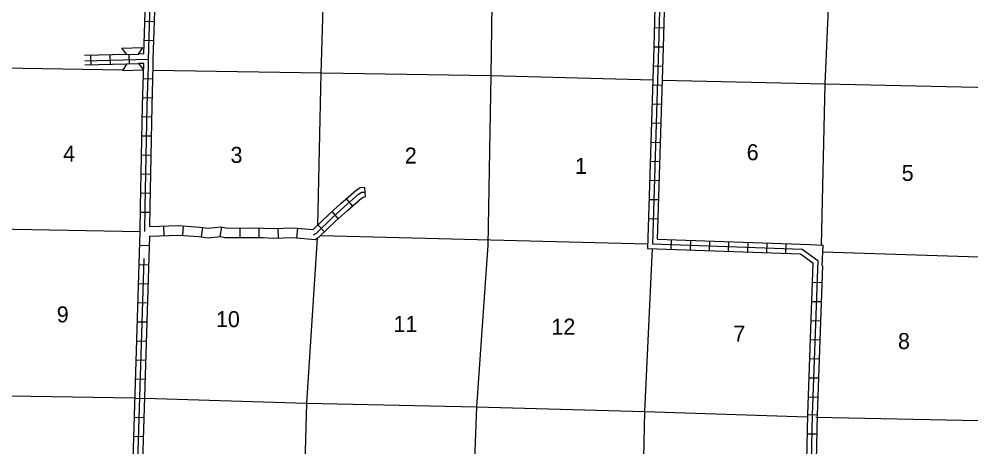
# Model space of a CAD drawing. Extents: x 718047 to 1161319, y 16095590 to 16471709.
# Drawn here: x 1027183 to 1056900, y 16168853 to 16182226 of the extents above; entities that cross this region are included whole.
import ezdxf

# ---------------------------------------------------------------- set-up
doc = ezdxf.new("R2010")
doc.units = 0
for name, color, linetype in [('L11', 7, 'Continuous'), ('L13', 7, 'Continuous'), ('L14', 7, 'Continuous'), ('L18', 7, 'Continuous'), ('L8', 7, 'Continuous')]:
    doc.layers.add(name, color=color, linetype=linetype)

msp = doc.modelspace()

# ---------------------------------------------------------------- linework, layer by layer
at = {"layer": 'L11'}
for p in [(1051877, 16175177), (1052258, 16174514)]:
    msp.add_line(p, (1052281, 16175164), dxfattribs=at)
at = {"layer": 'L13'}
msp.add_line((1046706, 16169961), (1051794, 16169792), dxfattribs=at)
for points in [[(1041986, 16185705), (1041912, 16180462), (1041817, 16175155)], [(1052238, 16175166), (1052352, 16180193), (1052576, 16185429)], [(1036708, 16183991), (1036604, 16180526), (1036499, 16175776)], [(1004989, 16181303), (1010334, 16181133), (1015589, 16181033), (1020667, 16180888), (1026045, 16180716), (1030424, 16180640)], [(1031374, 16180624), (1041912, 16180462), (1046964, 16180325)], [(1047264, 16180317), (1052345, 16180196), (1057550, 16180089), (1062853, 16179937)], [(999732, 16176334), (1004965, 16176184), (1010210, 16176043), (1015457, 16175934), (1020594, 16175779), (1025891, 16175678), (1030960, 16175586)], [(1036490, 16175374), (1036162, 16170218), (1036012, 16164956), (1035885, 16159669), (1035725, 16154365), (1035549, 16149096), (1035433, 16143875), (1035257, 16138588), (1035172, 16133308), (1035005, 16128038), (1034812, 16122752), (1034727, 16117463)], [(1036606, 16175462), (1046805, 16175206)], [(1041817, 16175155), (1041460, 16170110), (1041267, 16164832), (1041115, 16159529), (1040972, 16154250), (1040812, 16148955), (1040669, 16143684), (1040536, 16138422), (1040493, 16133140), (1040260, 16127914), (1040224, 16127077)], [(1046948, 16175052), (1046706, 16169961), (1046594, 16164622), (1046444, 16159360), (1046301, 16154081), (1046132, 16148770), (1045989, 16143499), (1045847, 16138237), (1045672, 16132993), (1045497, 16127757), (1045364, 16122502), (1045204, 16117216)], [(1052273, 16174948), (1057472, 16174783), (1062792, 16174613), (1068072, 16174504), (1073359, 16174361), (1078466, 16174223)], [(999621, 16171328), (1004661, 16171105), (1009815, 16170950), (1015127, 16170791), (1020297, 16170619), (1025594, 16170477), (1030801, 16170387)], [(1031106, 16170378), (1036162, 16170218), (1041460, 16170110), (1046706, 16169961)], [(1052056, 16169785), (1057148, 16169681), (1062493, 16169495), (1067773, 16169362), (1072992, 16169164), (1078297, 16169029)]]:
    msp.add_lwpolyline(points, dxfattribs=at)
at = {"layer": 'L18'}
for p, q in [((1030388, 16181315), (1031051, 16181335)), ((1030543, 16181121), (1030388, 16181315)), ((1030908, 16181132), (1031051, 16181335)), ((1030543, 16181121), (1030908, 16181132)), ((1030552, 16180822), (1030409, 16180619)), ((1030409, 16180619), (1031072, 16180639)), ((1030552, 16180822), (1030917, 16180834)), ((1030917, 16180834), (1031072, 16180639))]:
    msp.add_line(p, q, dxfattribs=at)
at = {"layer": 'L8'}
for p, q in [((1031407, 16182139), (1031109, 16182149)), ((1047310, 16181940), (1047012, 16181948)), ((1031388, 16181543), (1031090, 16181553)), ((1047295, 16181343), (1046996, 16181351)), ((1030534, 16181120), (1029231, 16181081)), ((1029437, 16180788), (1029428, 16181086)), ((1030034, 16180806), (1030025, 16181104)), ((1030630, 16180824), (1030621, 16181122)), ((1031076, 16181137), (1030908, 16181132)), ((1030534, 16180820), (1029240, 16180781)), ((1031075, 16180837), (1030908, 16180832)), ((1047276, 16180746), (1046978, 16180756)), ((1031360, 16180351), (1031062, 16180359)), ((1047258, 16180150), (1046959, 16180159)), ((1031344, 16179754), (1031045, 16179763)), ((1047239, 16179554), (1046941, 16179563)), ((1031330, 16179159), (1031031, 16179165)), ((1047221, 16178957), (1046922, 16178967)), ((1031317, 16178563), (1031019, 16178569)), ((1047202, 16178361), (1046904, 16178370)), ((1031305, 16177966), (1031007, 16177972)), ((1047184, 16177765), (1046885, 16177774)), ((1031293, 16177370), (1030995, 16177376)), ((1047165, 16177168), (1046867, 16177178)), ((1031281, 16176773), (1030983, 16176779)), ((1037967, 16176966), (1037986, 16176669)), ((1037396, 16176607), (1037593, 16176383)), ((1047147, 16176572), (1046848, 16176581)), ((1031269, 16176177), (1030971, 16176182)), ((1036950, 16176207), (1037150, 16175986)), ((1047128, 16175976), (1046830, 16175985)), ((1031711, 16175455), (1031701, 16175753)), ((1032292, 16175462), (1032312, 16175760)), ((1032874, 16175416), (1032918, 16175711)), ((1033459, 16175434), (1033517, 16175727)), ((1034081, 16175401), (1034083, 16175700)), ((1034677, 16175397), (1034679, 16175695)), ((1035280, 16175385), (1035268, 16175683)), ((1035856, 16175391), (1035884, 16175688)), ((1036515, 16175791), (1036723, 16175577)), ((1047546, 16175031), (1047556, 16175329)), ((1048142, 16175010), (1048153, 16175308)), ((1048738, 16174989), (1048749, 16175287)), ((1030956, 16175155), (1031255, 16175146)), ((1049334, 16174968), (1049345, 16175266)), ((1049931, 16174947), (1049941, 16175245)), ((1050527, 16174926), (1050537, 16175224)), ((1051123, 16174904), (1051134, 16175203)), ((1030938, 16174557), (1031236, 16174548)), ((1030919, 16173961), (1031217, 16173951)), ((1051944, 16174001), (1052242, 16173990)), ((1030900, 16173364), (1031199, 16173355)), ((1051923, 16173404), (1052221, 16173394)), ((1030882, 16172768), (1031180, 16172759)), ((1051901, 16172808), (1052200, 16172797)), ((1030863, 16172172), (1031161, 16172162)), ((1051880, 16172212), (1052178, 16172201)), ((1030845, 16171575), (1031143, 16171566)), ((1051859, 16171616), (1052157, 16171605)), ((1030826, 16170979), (1031124, 16170970)), ((1051838, 16171019), (1052136, 16171009)), ((1030807, 16170383), (1031105, 16170373)), ((1051817, 16170423), (1052115, 16170412)), ((1030789, 16169786), (1031087, 16169777)), ((1051797, 16169865), (1052095, 16169859)), ((1030770, 16169190), (1031068, 16169181)), ((1051784, 16169269), (1052082, 16169262))]:
    msp.add_line(p, q, dxfattribs=at)
for points in [[(1031110, 16175583), (1031123, 16176350), (1031188, 16179516), (1031223, 16180757), (1031220, 16180966), (1031289, 16183089), (1031414, 16186037)], [(1031076, 16181137), (1031139, 16183095), (1031258, 16185892)], [(1031262, 16175739), (1031273, 16176347), (1031338, 16179512), (1031373, 16180756), (1031370, 16180964), (1031439, 16183084), (1031558, 16185885)], [(1047107, 16185576), (1046995, 16181336), (1046800, 16175057)], [(1047255, 16185522), (1047145, 16181332), (1046955, 16175201)], [(1047407, 16185568), (1047295, 16181327), (1047109, 16175346)], [(1031220, 16180966), (1029235, 16180905)], [(1030960, 16175586), (1030973, 16176353), (1031038, 16179520), (1031075, 16180837)], [(1036363, 16175645), (1036860, 16176126), (1037232, 16176464), (1037692, 16176868), (1037834, 16176959), (1037967, 16176967)], [(1036378, 16175480), (1036465, 16175534), (1036962, 16176017), (1037332, 16176352), (1037782, 16176748), (1037882, 16176812), (1037977, 16176818)], [(1036431, 16175337), (1036557, 16175415), (1037065, 16175907), (1037432, 16176240), (1037873, 16176628), (1037930, 16176664), (1037986, 16176668)], [(1030278, 16152092), (1030598, 16163729), (1030960, 16175586)], [(1031262, 16175739), (1032163, 16175770), (1032826, 16175726), (1033086, 16175687), (1033483, 16175735), (1033642, 16175704), (1034815, 16175695), (1035127, 16175678), (1035740, 16175703), (1036363, 16175645)], [(1030589, 16152483), (1030898, 16163720), (1031265, 16175439)], [(1031265, 16175439), (1032159, 16175470), (1032794, 16175427), (1033082, 16175384), (1033472, 16175431), (1033611, 16175404), (1034805, 16175395), (1035125, 16175378), (1035732, 16175402), (1036431, 16175337)], [(1047109, 16175346), (1051877, 16175177)], [(1046800, 16175057), (1051576, 16174888), (1051964, 16174606), (1051796, 16169867)], [(1046955, 16175201), (1051627, 16175036), (1052117, 16174680), (1051946, 16169862)], [(1030439, 16152487), (1030748, 16163725), (1031093, 16174744)], [(1052261, 16174514), (1052096, 16169857)], [(1051796, 16169865), (1051680, 16164575)], [(1051946, 16169862), (1051830, 16164572)], [(1052096, 16169859), (1051981, 16164613)]]:
    msp.add_lwpolyline(points, dxfattribs=at)

# ---------------------------------------------------------------- texts
at = {"layer": 'L14'}
for s, p in [('4', (1028558, 16177767)), ('6', (1049899, 16177813)), ('3', (1033786, 16177730)), ('2', (1039227, 16177709)), ('1', (1044540, 16177388)), ('5', (1054739, 16177167)), ('9', (1028361, 16172747)), ('10', (1033332, 16172598)), ('11', (1038874, 16172448)), ('12', (1043803, 16172363)), ('7', (1049482, 16172141)), ('8', (1054621, 16171913))]:
    msp.add_text(s, height=500, rotation=0.0005, dxfattribs=at).set_placement(p)

doc.saveas('drawing.dxf')
